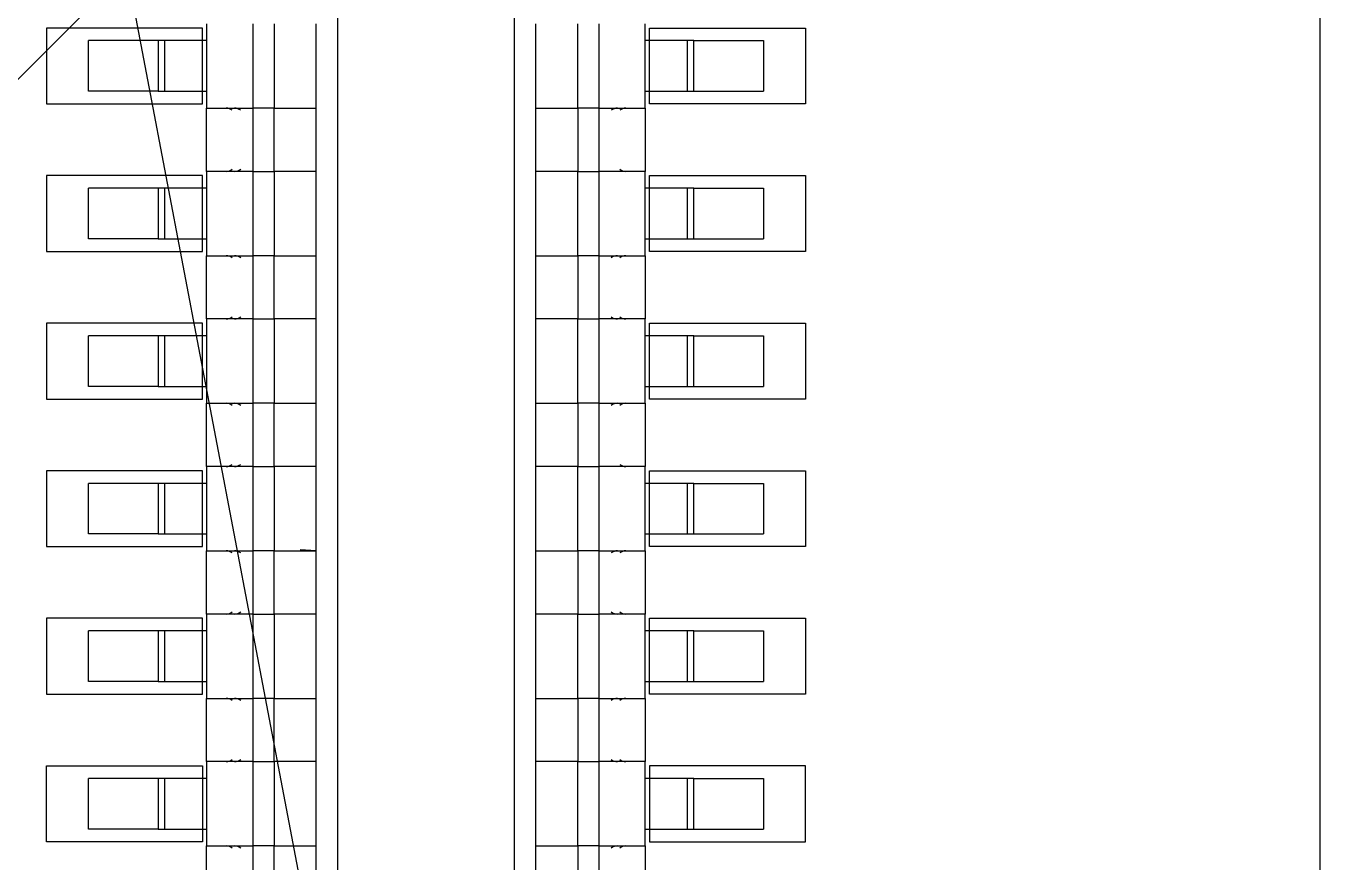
# Model space of a CAD drawing. Header units: millimetres. Extents: x 121 to 715, y 164 to 739.
# Drawn here: x 225.89 to 241.23, y 389.03 to 398.95 of the extents above; entities that cross this region are included whole.
import ezdxf

# ---------------------------------------------------------------- set-up
doc = ezdxf.new("R2010")
doc.units = ezdxf.units.MM
doc.layers.add('NW0323', color=7, linetype='Continuous')

# ---------------------------------------------------------------- blocks, each defined once
blk = doc.blocks.new('NW0323-A')
at = {"layer": 'NW0323', "color": 2}
for p, q in [((1984.3305, 2856.3944), (1988.2267, 2860.2905)), ((1985.4105, 2857.5283), (1985.4105, 2857.3483)), ((1985.7805, 2857.5283), (1985.4105, 2857.5283)), ((1985.7805, 2857.3483), (1985.7805, 2857.5283)), ((1986.8405, 2857.3483), (1986.8405, 2857.5283)), ((1986.8405, 2857.5283), (1987.2105, 2857.5283)), ((1987.2105, 2857.5283), (1987.2105, 2857.3483)), ((1985.4105, 2857.3483), (1985.7805, 2857.3483)), ((1987.2105, 2857.3483), (1986.8405, 2857.3483)), ((1985.4105, 2857.1783), (1985.4105, 2856.9983)), ((1985.7805, 2857.1783), (1985.4105, 2857.1783)), ((1985.7805, 2856.9983), (1985.7805, 2857.1783)), ((1986.8405, 2856.9983), (1986.8405, 2857.1783)), ((1986.8405, 2857.1783), (1987.2105, 2857.1783)), ((1987.2105, 2857.1783), (1987.2105, 2856.9983)), ((1985.4105, 2856.9983), (1985.7805, 2856.9983)), ((1987.2105, 2856.9983), (1986.8405, 2856.9983)), ((1985.4105, 2856.8283), (1985.4105, 2856.6483)), ((1985.7805, 2856.8283), (1985.4105, 2856.8283)), ((1985.7805, 2856.6483), (1985.7805, 2856.8283)), ((1986.8405, 2856.6483), (1986.8405, 2856.8283)), ((1986.8405, 2856.8283), (1987.2105, 2856.8283)), ((1987.2105, 2856.8283), (1987.2105, 2856.6483)), ((1985.4105, 2856.6483), (1985.7805, 2856.6483)), ((1987.2105, 2856.6483), (1986.8405, 2856.6483)), ((1985.4105, 2856.4783), (1985.4105, 2856.2983)), ((1985.7805, 2856.4783), (1985.4105, 2856.4783)), ((1985.7805, 2856.2983), (1985.7805, 2856.4783)), ((1986.8405, 2856.2983), (1986.8405, 2856.4783)), ((1986.8405, 2856.4783), (1987.2105, 2856.4783)), ((1987.2105, 2856.4783), (1987.2105, 2856.2983)), ((1985.4105, 2856.2983), (1985.7805, 2856.2983)), ((1987.2105, 2856.2983), (1986.8405, 2856.2983)), ((1985.4105, 2856.1283), (1985.4105, 2855.9483)), ((1985.7805, 2856.1283), (1985.4105, 2856.1283)), ((1985.7805, 2855.9483), (1985.7805, 2856.1283)), ((1986.8405, 2855.9483), (1986.8405, 2856.1283)), ((1986.8405, 2856.1283), (1987.2105, 2856.1283)), ((1987.2105, 2856.1283), (1987.2105, 2855.9483)), ((1985.4105, 2855.9483), (1985.7805, 2855.9483)), ((1987.2105, 2855.9483), (1986.8405, 2855.9483)), ((1985.4105, 2855.5983), (1985.4105, 2855.7783)), ((1985.4105, 2855.7783), (1985.7805, 2855.7783)), ((1985.7805, 2855.7783), (1985.7805, 2855.5983)), ((1986.8405, 2855.7783), (1986.8405, 2855.5983)), ((1987.2105, 2855.7783), (1986.8405, 2855.7783)), ((1987.2105, 2855.5983), (1987.2105, 2855.7783)), ((1985.7805, 2855.5983), (1985.4105, 2855.5983)), ((1986.8405, 2855.5983), (1987.2105, 2855.5983))]:
    blk.add_line(p, q, dxfattribs=at)
at = {"layer": 'NW0323', "color": 7}
for p, q in [((1988.4305, 2848.1383), (1988.4305, 2859.7383)), ((1986.1005, 2858.6533), (1986.1005, 2849.2233)), ((1986.5205, 2849.2233), (1986.5205, 2858.6533)), ((1985.5105, 2858.1383), (1987.1105, 2849.7383)), ((1985.7905, 2857.5383), (1985.7905, 2857.3383)), ((1985.9005, 2857.3383), (1985.9005, 2857.5383)), ((1985.9505, 2857.5383), (1985.9505, 2857.3383)), ((1986.0505, 2857.3383), (1986.0505, 2857.5383)), ((1986.5705, 2857.5383), (1986.5705, 2857.3383)), ((1986.6705, 2857.3383), (1986.6705, 2857.5383)), ((1986.7205, 2857.5383), (1986.7205, 2857.3383)), ((1986.8305, 2857.3383), (1986.8305, 2857.5383)), ((1985.5105, 2857.3783), (1985.5105, 2857.4983)), ((1985.6755, 2857.4983), (1985.5105, 2857.4983)), ((1985.6755, 2857.4983), (1985.6755, 2857.3783)), ((1985.6905, 2857.4983), (1985.6755, 2857.4983)), ((1985.6905, 2857.4983), (1985.6905, 2857.3783)), ((1985.7905, 2857.4983), (1985.6905, 2857.4983)), ((1986.9305, 2857.4983), (1986.8305, 2857.4983)), ((1986.9305, 2857.3783), (1986.9305, 2857.4983)), ((1986.9455, 2857.4983), (1986.9305, 2857.4983)), ((1986.9455, 2857.3783), (1986.9455, 2857.4983)), ((1986.9455, 2857.4983), (1987.1105, 2857.4983)), ((1987.1105, 2857.4983), (1987.1105, 2857.3783)), ((1985.6755, 2857.3783), (1985.5105, 2857.3783)), ((1985.6755, 2857.3783), (1985.6905, 2857.3783)), ((1985.6905, 2857.3783), (1985.7905, 2857.3783)), ((1986.8305, 2857.3783), (1986.9305, 2857.3783)), ((1986.9305, 2857.3783), (1986.9455, 2857.3783)), ((1986.9455, 2857.3783), (1987.1105, 2857.3783)), ((1985.7905, 2857.3383), (1985.9005, 2857.3383)), ((1985.7905, 2857.1883), (1985.7905, 2857.3383)), ((1985.9505, 2857.3383), (1985.9005, 2857.3383)), ((1985.9005, 2857.1883), (1985.9005, 2857.3383)), ((1985.9505, 2857.3383), (1986.0505, 2857.3383)), ((1985.9505, 2857.1883), (1985.9505, 2857.3383)), ((1986.0505, 2857.1883), (1986.0505, 2857.3383)), ((1986.5705, 2857.3383), (1986.6705, 2857.3383)), ((1986.5705, 2857.3383), (1986.5705, 2857.1883)), ((1986.7205, 2857.3383), (1986.6705, 2857.3383)), ((1986.6705, 2857.3383), (1986.6705, 2857.1883)), ((1986.7205, 2857.3383), (1986.8305, 2857.3383)), ((1986.7205, 2857.3383), (1986.7205, 2857.1883)), ((1986.8305, 2857.3383), (1986.8305, 2857.1883)), ((1985.7905, 2857.1883), (1985.7905, 2856.9883)), ((1985.9005, 2857.1883), (1985.7905, 2857.1883)), ((1985.9005, 2856.9883), (1985.9005, 2857.1883)), ((1985.9005, 2857.1883), (1985.9505, 2857.1883)), ((1985.9505, 2857.1883), (1985.9505, 2856.9883)), ((1986.0505, 2857.1883), (1985.9505, 2857.1883)), ((1986.0505, 2856.9883), (1986.0505, 2857.1883)), ((1986.5705, 2857.1883), (1986.5705, 2856.9883)), ((1986.6705, 2857.1883), (1986.5705, 2857.1883)), ((1986.6705, 2856.9883), (1986.6705, 2857.1883)), ((1986.6705, 2857.1883), (1986.7205, 2857.1883)), ((1986.7205, 2857.1883), (1986.7205, 2856.9883)), ((1986.8305, 2857.1883), (1986.7205, 2857.1883)), ((1986.8305, 2856.9883), (1986.8305, 2857.1883)), ((1985.5105, 2857.0283), (1985.5105, 2857.1483)), ((1985.6755, 2857.1483), (1985.5105, 2857.1483)), ((1985.6755, 2857.1483), (1985.6755, 2857.0283)), ((1985.6905, 2857.1483), (1985.6755, 2857.1483)), ((1985.6905, 2857.1483), (1985.6905, 2857.0283)), ((1985.7905, 2857.1483), (1985.6905, 2857.1483)), ((1986.9305, 2857.1483), (1986.8305, 2857.1483)), ((1986.9305, 2857.0283), (1986.9305, 2857.1483)), ((1986.9455, 2857.1483), (1986.9305, 2857.1483)), ((1986.9455, 2857.0283), (1986.9455, 2857.1483)), ((1986.9455, 2857.1483), (1987.1105, 2857.1483)), ((1987.1105, 2857.1483), (1987.1105, 2857.0283)), ((1985.6755, 2857.0283), (1985.5105, 2857.0283)), ((1985.6755, 2857.0283), (1985.6905, 2857.0283)), ((1985.6905, 2857.0283), (1985.7905, 2857.0283)), ((1986.8305, 2857.0283), (1986.9305, 2857.0283)), ((1986.9305, 2857.0283), (1986.9455, 2857.0283)), ((1986.9455, 2857.0283), (1987.1105, 2857.0283)), ((1985.7905, 2856.9883), (1985.9005, 2856.9883)), ((1985.7905, 2856.8383), (1985.7905, 2856.9883)), ((1985.9505, 2856.9883), (1985.9005, 2856.9883)), ((1985.9005, 2856.8383), (1985.9005, 2856.9883)), ((1985.9505, 2856.9883), (1986.0505, 2856.9883)), ((1985.9505, 2856.8383), (1985.9505, 2856.9883)), ((1986.0505, 2856.8383), (1986.0505, 2856.9883)), ((1986.5705, 2856.9883), (1986.6705, 2856.9883)), ((1986.5705, 2856.9883), (1986.5705, 2856.8383)), ((1986.7205, 2856.9883), (1986.6705, 2856.9883)), ((1986.6705, 2856.9883), (1986.6705, 2856.8383)), ((1986.7205, 2856.9883), (1986.8305, 2856.9883)), ((1986.7205, 2856.9883), (1986.7205, 2856.8383)), ((1986.8305, 2856.9883), (1986.8305, 2856.8383)), ((1985.9005, 2856.8383), (1985.7905, 2856.8383)), ((1985.7905, 2856.8383), (1985.7905, 2856.6383)), ((1985.9005, 2856.6383), (1985.9005, 2856.8383)), ((1985.9005, 2856.8383), (1985.9505, 2856.8383)), ((1985.9505, 2856.8383), (1985.9505, 2856.6383)), ((1986.0505, 2856.8383), (1985.9505, 2856.8383)), ((1986.0505, 2856.6383), (1986.0505, 2856.8383)), ((1986.5705, 2856.8383), (1986.5705, 2856.6383)), ((1986.6705, 2856.8383), (1986.5705, 2856.8383)), ((1986.6705, 2856.6383), (1986.6705, 2856.8383)), ((1986.6705, 2856.8383), (1986.7205, 2856.8383)), ((1986.7205, 2856.8383), (1986.7205, 2856.6383)), ((1986.8305, 2856.8383), (1986.7205, 2856.8383)), ((1986.8305, 2856.6383), (1986.8305, 2856.8383)), ((1985.5105, 2856.6783), (1985.5105, 2856.7983)), ((1985.6755, 2856.7983), (1985.5105, 2856.7983)), ((1985.6755, 2856.7983), (1985.6755, 2856.6783)), ((1985.6905, 2856.7983), (1985.6755, 2856.7983)), ((1985.6905, 2856.7983), (1985.6905, 2856.6783)), ((1985.7905, 2856.7983), (1985.6905, 2856.7983)), ((1986.9305, 2856.7983), (1986.8305, 2856.7983)), ((1986.9305, 2856.6783), (1986.9305, 2856.7983)), ((1986.9455, 2856.7983), (1986.9305, 2856.7983)), ((1986.9455, 2856.6783), (1986.9455, 2856.7983)), ((1986.9455, 2856.7983), (1987.1105, 2856.7983)), ((1987.1105, 2856.7983), (1987.1105, 2856.6783)), ((1985.6755, 2856.6783), (1985.5105, 2856.6783)), ((1985.6755, 2856.6783), (1985.6905, 2856.6783)), ((1985.6905, 2856.6783), (1985.7905, 2856.6783)), ((1986.8305, 2856.6783), (1986.9305, 2856.6783)), ((1986.9305, 2856.6783), (1986.9455, 2856.6783)), ((1986.9455, 2856.6783), (1987.1105, 2856.6783)), ((1985.7905, 2856.6383), (1985.9005, 2856.6383)), ((1985.7905, 2856.4883), (1985.7905, 2856.6383)), ((1985.9505, 2856.6383), (1985.9005, 2856.6383)), ((1985.9005, 2856.4883), (1985.9005, 2856.6383)), ((1985.9505, 2856.6383), (1986.0505, 2856.6383)), ((1985.9505, 2856.4883), (1985.9505, 2856.6383)), ((1986.0505, 2856.4883), (1986.0505, 2856.6383)), ((1986.5705, 2856.6383), (1986.6705, 2856.6383)), ((1986.5705, 2856.6383), (1986.5705, 2856.4883)), ((1986.7205, 2856.6383), (1986.6705, 2856.6383)), ((1986.6705, 2856.6383), (1986.6705, 2856.4883)), ((1986.7205, 2856.6383), (1986.8305, 2856.6383)), ((1986.7205, 2856.6383), (1986.7205, 2856.4883)), ((1986.8305, 2856.6383), (1986.8305, 2856.4883)), ((1985.9005, 2856.4883), (1985.7905, 2856.4883)), ((1985.7905, 2856.4883), (1985.7905, 2856.2883)), ((1985.9005, 2856.2883), (1985.9005, 2856.4883)), ((1985.9005, 2856.4883), (1985.9505, 2856.4883)), ((1985.9505, 2856.4883), (1985.9505, 2856.2883)), ((1986.0505, 2856.4883), (1985.9505, 2856.4883)), ((1986.0505, 2856.2883), (1986.0505, 2856.4883)), ((1986.5705, 2856.4883), (1986.5705, 2856.2883)), ((1986.6705, 2856.4883), (1986.5705, 2856.4883)), ((1986.6705, 2856.2883), (1986.6705, 2856.4883)), ((1986.6705, 2856.4883), (1986.7205, 2856.4883)), ((1986.7205, 2856.4883), (1986.7205, 2856.2883)), ((1986.8305, 2856.4883), (1986.7205, 2856.4883)), ((1986.8305, 2856.2883), (1986.8305, 2856.4883)), ((1985.5105, 2856.3283), (1985.5105, 2856.4483)), ((1985.6755, 2856.4483), (1985.5105, 2856.4483)), ((1985.6755, 2856.4483), (1985.6755, 2856.3283)), ((1985.6905, 2856.4483), (1985.6755, 2856.4483)), ((1985.6905, 2856.4483), (1985.6905, 2856.3283)), ((1985.7905, 2856.4483), (1985.6905, 2856.4483)), ((1986.9305, 2856.4483), (1986.8305, 2856.4483)), ((1986.9305, 2856.3283), (1986.9305, 2856.4483)), ((1986.9455, 2856.4483), (1986.9305, 2856.4483)), ((1986.9455, 2856.3283), (1986.9455, 2856.4483)), ((1986.9455, 2856.4483), (1987.1105, 2856.4483)), ((1987.1105, 2856.4483), (1987.1105, 2856.3283)), ((1985.6755, 2856.3283), (1985.5105, 2856.3283)), ((1985.6755, 2856.3283), (1985.6905, 2856.3283)), ((1985.6905, 2856.3283), (1985.7905, 2856.3283)), ((1986.8305, 2856.3283), (1986.9305, 2856.3283)), ((1986.9305, 2856.3283), (1986.9455, 2856.3283)), ((1986.9455, 2856.3283), (1987.1105, 2856.3283)), ((1985.7905, 2856.2883), (1985.9005, 2856.2883)), ((1985.7905, 2856.1383), (1985.7905, 2856.2883)), ((1985.9505, 2856.2883), (1985.9005, 2856.2883)), ((1985.9005, 2856.1383), (1985.9005, 2856.2883)), ((1985.9505, 2856.2883), (1986.0505, 2856.2883)), ((1985.9505, 2856.1383), (1985.9505, 2856.2883)), ((1986.0122, 2856.2912), (1986.0504, 2856.2894)), ((1986.0505, 2856.1383), (1986.0505, 2856.2883)), ((1986.5705, 2856.2883), (1986.6705, 2856.2883)), ((1986.5705, 2856.2883), (1986.5705, 2856.1383)), ((1986.7205, 2856.2883), (1986.6705, 2856.2883)), ((1986.6705, 2856.2883), (1986.6705, 2856.1383)), ((1986.7205, 2856.2883), (1986.8305, 2856.2883)), ((1986.7205, 2856.2883), (1986.7205, 2856.1383)), ((1986.8305, 2856.2883), (1986.8305, 2856.1383)), ((1985.7905, 2856.1383), (1985.7905, 2855.9383)), ((1985.9005, 2856.1383), (1985.7905, 2856.1383)), ((1985.9005, 2855.9383), (1985.9005, 2856.1383)), ((1985.9005, 2856.1383), (1985.9505, 2856.1383)), ((1985.9505, 2856.1383), (1985.9505, 2855.9383)), ((1986.0505, 2856.1383), (1985.9505, 2856.1383)), ((1986.0505, 2855.9383), (1986.0505, 2856.1383)), ((1986.5705, 2856.1383), (1986.5705, 2855.9383)), ((1986.6705, 2856.1383), (1986.5705, 2856.1383)), ((1986.6705, 2855.9383), (1986.6705, 2856.1383)), ((1986.6705, 2856.1383), (1986.7205, 2856.1383)), ((1986.7205, 2856.1383), (1986.7205, 2855.9383)), ((1986.8305, 2856.1383), (1986.7205, 2856.1383)), ((1986.8305, 2855.9383), (1986.8305, 2856.1383)), ((1985.5105, 2855.9783), (1985.5105, 2856.0983)), ((1985.6755, 2856.0983), (1985.5105, 2856.0983)), ((1985.6755, 2856.0983), (1985.6755, 2855.9783)), ((1985.6905, 2856.0983), (1985.6755, 2856.0983)), ((1985.6905, 2856.0983), (1985.6905, 2855.9783)), ((1985.7905, 2856.0983), (1985.6905, 2856.0983)), ((1986.9305, 2856.0983), (1986.8305, 2856.0983)), ((1986.9305, 2855.9783), (1986.9305, 2856.0983)), ((1986.9455, 2856.0983), (1986.9305, 2856.0983)), ((1986.9455, 2855.9783), (1986.9455, 2856.0983)), ((1986.9455, 2856.0983), (1987.1105, 2856.0983)), ((1987.1105, 2856.0983), (1987.1105, 2855.9783)), ((1985.6755, 2855.9783), (1985.5105, 2855.9783)), ((1985.6755, 2855.9783), (1985.6905, 2855.9783)), ((1985.6905, 2855.9783), (1985.7905, 2855.9783)), ((1986.8305, 2855.9783), (1986.9305, 2855.9783)), ((1986.9305, 2855.9783), (1986.9455, 2855.9783)), ((1986.9455, 2855.9783), (1987.1105, 2855.9783)), ((1985.7905, 2855.9383), (1985.9005, 2855.9383)), ((1985.7905, 2855.7883), (1985.7905, 2855.9383)), ((1985.9505, 2855.9383), (1985.9005, 2855.9383)), ((1985.9005, 2855.7883), (1985.9005, 2855.9383)), ((1985.9505, 2855.9383), (1986.0505, 2855.9383)), ((1985.9505, 2855.7883), (1985.9505, 2855.9383)), ((1986.0505, 2855.7883), (1986.0505, 2855.9383)), ((1986.5705, 2855.9383), (1986.6705, 2855.9383)), ((1986.5705, 2855.9383), (1986.5705, 2855.7883)), ((1986.7205, 2855.9383), (1986.6705, 2855.9383)), ((1986.6705, 2855.9383), (1986.6705, 2855.7883)), ((1986.7205, 2855.9383), (1986.8305, 2855.9383)), ((1986.7205, 2855.9383), (1986.7205, 2855.7883)), ((1986.8305, 2855.9383), (1986.8305, 2855.7883)), ((1985.9005, 2855.7883), (1985.7905, 2855.7883)), ((1985.7905, 2855.7883), (1985.7905, 2855.5883)), ((1985.9005, 2855.5883), (1985.9005, 2855.7883)), ((1985.9005, 2855.7883), (1985.9505, 2855.7883)), ((1985.9505, 2855.7883), (1985.9505, 2855.5883)), ((1986.0505, 2855.7883), (1985.9505, 2855.7883)), ((1986.0505, 2855.5883), (1986.0505, 2855.7883)), ((1986.5705, 2855.7883), (1986.5705, 2855.5883)), ((1986.6705, 2855.7883), (1986.5705, 2855.7883)), ((1986.6705, 2855.5883), (1986.6705, 2855.7883)), ((1986.6705, 2855.7883), (1986.7205, 2855.7883)), ((1986.7205, 2855.7883), (1986.7205, 2855.5883)), ((1986.8305, 2855.7883), (1986.7205, 2855.7883)), ((1986.8305, 2855.5883), (1986.8305, 2855.7883)), ((1985.5105, 2855.6283), (1985.5105, 2855.7483)), ((1985.6755, 2855.7483), (1985.5105, 2855.7483)), ((1985.6755, 2855.7483), (1985.6755, 2855.6283)), ((1985.6905, 2855.7483), (1985.6755, 2855.7483)), ((1985.6905, 2855.7483), (1985.6905, 2855.6283)), ((1985.7905, 2855.7483), (1985.6905, 2855.7483)), ((1986.9305, 2855.7483), (1986.8305, 2855.7483)), ((1986.9305, 2855.6283), (1986.9305, 2855.7483)), ((1986.9455, 2855.7483), (1986.9305, 2855.7483)), ((1986.9455, 2855.6283), (1986.9455, 2855.7483)), ((1986.9455, 2855.7483), (1987.1105, 2855.7483)), ((1987.1105, 2855.7483), (1987.1105, 2855.6283)), ((1985.6755, 2855.6283), (1985.5105, 2855.6283)), ((1985.6755, 2855.6283), (1985.6905, 2855.6283)), ((1985.6905, 2855.6283), (1985.7905, 2855.6283)), ((1986.8305, 2855.6283), (1986.9305, 2855.6283)), ((1986.9305, 2855.6283), (1986.9455, 2855.6283)), ((1986.9455, 2855.6283), (1987.1105, 2855.6283)), ((1985.7905, 2855.5883), (1985.9005, 2855.5883)), ((1985.7905, 2855.4383), (1985.7905, 2855.5883)), ((1985.9505, 2855.5883), (1985.9005, 2855.5883)), ((1985.9005, 2855.4383), (1985.9005, 2855.5883)), ((1985.9505, 2855.5883), (1986.0505, 2855.5883)), ((1985.9505, 2855.4383), (1985.9505, 2855.5883)), ((1986.0505, 2855.4383), (1986.0505, 2855.5883)), ((1986.5705, 2855.5883), (1986.6705, 2855.5883)), ((1986.5705, 2855.5883), (1986.5705, 2855.4383)), ((1986.7205, 2855.5883), (1986.6705, 2855.5883)), ((1986.6705, 2855.5883), (1986.6705, 2855.4383)), ((1986.7205, 2855.5883), (1986.8305, 2855.5883)), ((1986.7205, 2855.5883), (1986.7205, 2855.4383)), ((1986.8305, 2855.5883), (1986.8305, 2855.4383))]:
    blk.add_line(p, q, dxfattribs=at)
for centre, start, end in [((1985.8366, 2857.3147), 51.7525, 89.5964), ((1985.8566, 2857.3147), 51.7523, 89.5965), ((1986.7645, 2857.3147), 90.4035, 128.2477), ((1986.7845, 2857.3147), 90.4036, 128.2475), ((1985.8366, 2857.2119), 270.3997, 308.2514), ((1985.8566, 2857.2119), 270.3996, 308.2516), ((1986.7845, 2857.2119), 231.7486, 269.6003), ((1985.8366, 2856.9647), 51.7511, 89.5977), ((1985.8566, 2856.9647), 51.751, 89.5978), ((1986.7645, 2856.9647), 90.4022, 128.249), ((1986.7845, 2856.9647), 90.4023, 128.2489), ((1985.8366, 2856.8619), 270.4036, 308.2475), ((1985.8566, 2856.8619), 270.4035, 308.2477), ((1986.7645, 2856.8619), 231.7523, 269.5965), ((1986.7845, 2856.8619), 231.7525, 269.5964), ((1985.8366, 2856.6147), 51.7525, 89.5964), ((1985.8566, 2856.6147), 51.7523, 89.5965), ((1986.7645, 2856.6147), 90.4035, 128.2477), ((1986.7845, 2856.6147), 90.4036, 128.2475), ((1985.8366, 2856.5119), 270.3997, 308.2514), ((1985.8566, 2856.5119), 270.3996, 308.2516), ((1986.7845, 2856.5119), 231.7486, 269.6003), ((1985.8366, 2856.2647), 51.7525, 89.5964), ((1985.8566, 2856.2647), 51.7523, 89.5965), ((1986.7645, 2856.2647), 90.4035, 128.2477), ((1986.7845, 2856.2647), 90.4036, 128.2475), ((1985.8366, 2856.1619), 270.4036, 308.2475), ((1985.8566, 2856.1619), 270.4035, 308.2477), ((1986.7645, 2856.1619), 231.7523, 269.5965), ((1986.7845, 2856.1619), 231.7525, 269.5964), ((1985.8366, 2855.9147), 51.7499, 89.5974), ((1985.8566, 2855.9147), 51.7497, 89.5975), ((1986.7645, 2855.9147), 90.4025, 128.2503), ((1986.7845, 2855.9147), 90.4026, 128.2501), ((1985.8366, 2855.8119), 270.4029, 308.2482), ((1985.8566, 2855.8119), 270.4028, 308.2483), ((1986.7645, 2855.8119), 231.7517, 269.5972), ((1986.7845, 2855.8119), 231.7518, 269.5971), ((1985.8366, 2855.5647), 51.7506, 89.5983), ((1985.8566, 2855.5647), 51.7504, 89.5984), ((1986.7645, 2855.5647), 90.4016, 128.2496), ((1986.7845, 2855.5647), 90.4017, 128.2494)]:
    blk.add_arc(centre, 0.0236, start, end, dxfattribs=at)
for points in [[(1985.7905, 2857.3383), (1985.7922, 2857.3383), (1985.7955, 2857.3383), (1985.8209, 2857.3383), (1985.8573, 2857.3383), (1985.8861, 2857.3383), (1985.9005, 2857.3383)], [(1985.9505, 2857.3383), (1985.9636, 2857.3383), (1985.9898, 2857.3383), (1986.0229, 2857.3383), (1986.046, 2857.3383), (1986.049, 2857.3383), (1986.0505, 2857.3383)], [(1986.5705, 2857.3383), (1986.572, 2857.3383), (1986.575, 2857.3383), (1986.5981, 2857.3383), (1986.6312, 2857.3383), (1986.6574, 2857.3383), (1986.6705, 2857.3383)], [(1986.7205, 2857.3383), (1986.7349, 2857.3383), (1986.7638, 2857.3383), (1986.8001, 2857.3383), (1986.8256, 2857.3383), (1986.8289, 2857.3383), (1986.8305, 2857.3383)], [(1985.9005, 2857.1883), (1985.8861, 2857.1883), (1985.8573, 2857.1883), (1985.8209, 2857.1883), (1985.7955, 2857.1883), (1985.7922, 2857.1883), (1985.7905, 2857.1883)], [(1986.0505, 2857.1883), (1986.049, 2857.1883), (1986.046, 2857.1883), (1986.0229, 2857.1883), (1985.9898, 2857.1883), (1985.9636, 2857.1883), (1985.9505, 2857.1883)], [(1986.6705, 2857.1883), (1986.6574, 2857.1883), (1986.6312, 2857.1883), (1986.5981, 2857.1883), (1986.575, 2857.1883), (1986.572, 2857.1883), (1986.5705, 2857.1883)], [(1986.8305, 2857.1883), (1986.8289, 2857.1883), (1986.8256, 2857.1883), (1986.8001, 2857.1883), (1986.7638, 2857.1883), (1986.7349, 2857.1883), (1986.7205, 2857.1883)], [(1985.7905, 2856.9883), (1985.7922, 2856.9883), (1985.7955, 2856.9883), (1985.8209, 2856.9883), (1985.8573, 2856.9883), (1985.8861, 2856.9883), (1985.9005, 2856.9883)], [(1985.9505, 2856.9883), (1985.9636, 2856.9883), (1985.9898, 2856.9883), (1986.0229, 2856.9883), (1986.046, 2856.9883), (1986.049, 2856.9883), (1986.0505, 2856.9883)], [(1986.5705, 2856.9883), (1986.572, 2856.9883), (1986.575, 2856.9883), (1986.5981, 2856.9883), (1986.6312, 2856.9883), (1986.6574, 2856.9883), (1986.6705, 2856.9883)], [(1986.7205, 2856.9883), (1986.7349, 2856.9883), (1986.7638, 2856.9883), (1986.8001, 2856.9883), (1986.8256, 2856.9883), (1986.8289, 2856.9883), (1986.8305, 2856.9883)], [(1985.9005, 2856.8383), (1985.8861, 2856.8383), (1985.8573, 2856.8383), (1985.8209, 2856.8383), (1985.7955, 2856.8383), (1985.7922, 2856.8383), (1985.7905, 2856.8383)], [(1986.0505, 2856.8383), (1986.049, 2856.8383), (1986.046, 2856.8383), (1986.0229, 2856.8383), (1985.9898, 2856.8383), (1985.9636, 2856.8383), (1985.9505, 2856.8383)], [(1986.6705, 2856.8383), (1986.6574, 2856.8383), (1986.6312, 2856.8383), (1986.5981, 2856.8383), (1986.575, 2856.8383), (1986.572, 2856.8383), (1986.5705, 2856.8383)], [(1986.8305, 2856.8383), (1986.8289, 2856.8383), (1986.8256, 2856.8383), (1986.8001, 2856.8383), (1986.7638, 2856.8383), (1986.7349, 2856.8383), (1986.7205, 2856.8383)], [(1985.7905, 2856.6383), (1985.7922, 2856.6383), (1985.7955, 2856.6383), (1985.8209, 2856.6383), (1985.8573, 2856.6383), (1985.8861, 2856.6383), (1985.9005, 2856.6383)], [(1985.9505, 2856.6383), (1985.9636, 2856.6383), (1985.9898, 2856.6383), (1986.0229, 2856.6383), (1986.046, 2856.6383), (1986.049, 2856.6383), (1986.0505, 2856.6383)], [(1986.5705, 2856.6383), (1986.572, 2856.6383), (1986.575, 2856.6383), (1986.5981, 2856.6383), (1986.6312, 2856.6383), (1986.6574, 2856.6383), (1986.6705, 2856.6383)], [(1986.7205, 2856.6383), (1986.7349, 2856.6383), (1986.7638, 2856.6383), (1986.8001, 2856.6383), (1986.8256, 2856.6383), (1986.8289, 2856.6383), (1986.8305, 2856.6383)], [(1985.9005, 2856.4883), (1985.8861, 2856.4883), (1985.8573, 2856.4883), (1985.8209, 2856.4883), (1985.7955, 2856.4883), (1985.7922, 2856.4883), (1985.7905, 2856.4883)], [(1986.0505, 2856.4883), (1986.049, 2856.4883), (1986.046, 2856.4883), (1986.0229, 2856.4883), (1985.9898, 2856.4883), (1985.9636, 2856.4883), (1985.9505, 2856.4883)], [(1986.6705, 2856.4883), (1986.6574, 2856.4883), (1986.6312, 2856.4883), (1986.5981, 2856.4883), (1986.575, 2856.4883), (1986.572, 2856.4883), (1986.5705, 2856.4883)], [(1986.8305, 2856.4883), (1986.8289, 2856.4883), (1986.8256, 2856.4883), (1986.8001, 2856.4883), (1986.7638, 2856.4883), (1986.7349, 2856.4883), (1986.7205, 2856.4883)], [(1985.7905, 2856.2883), (1985.7922, 2856.2883), (1985.7955, 2856.2883), (1985.8209, 2856.2883), (1985.8573, 2856.2883), (1985.8861, 2856.2883), (1985.9005, 2856.2883)], [(1985.9505, 2856.2883), (1985.9636, 2856.2883), (1985.9898, 2856.2883), (1986.0229, 2856.2883), (1986.046, 2856.2883), (1986.049, 2856.2883), (1986.0505, 2856.2883)], [(1986.5705, 2856.2883), (1986.572, 2856.2883), (1986.575, 2856.2883), (1986.5981, 2856.2883), (1986.6312, 2856.2883), (1986.6574, 2856.2883), (1986.6705, 2856.2883)], [(1986.7205, 2856.2883), (1986.7349, 2856.2883), (1986.7638, 2856.2883), (1986.8001, 2856.2883), (1986.8256, 2856.2883), (1986.8289, 2856.2883), (1986.8305, 2856.2883)], [(1985.9005, 2856.1383), (1985.8861, 2856.1383), (1985.8573, 2856.1383), (1985.8209, 2856.1383), (1985.7955, 2856.1383), (1985.7922, 2856.1383), (1985.7905, 2856.1383)], [(1986.0505, 2856.1383), (1986.049, 2856.1383), (1986.046, 2856.1383), (1986.0229, 2856.1383), (1985.9898, 2856.1383), (1985.9636, 2856.1383), (1985.9505, 2856.1383)], [(1986.6705, 2856.1383), (1986.6574, 2856.1383), (1986.6312, 2856.1383), (1986.5981, 2856.1383), (1986.575, 2856.1383), (1986.572, 2856.1383), (1986.5705, 2856.1383)], [(1986.8305, 2856.1383), (1986.8289, 2856.1383), (1986.8256, 2856.1383), (1986.8001, 2856.1383), (1986.7638, 2856.1383), (1986.7349, 2856.1383), (1986.7205, 2856.1383)], [(1985.7905, 2855.9383), (1985.7922, 2855.9383), (1985.7955, 2855.9383), (1985.8209, 2855.9383), (1985.8573, 2855.9383), (1985.8861, 2855.9383), (1985.9005, 2855.9383)], [(1985.9505, 2855.9383), (1985.9636, 2855.9383), (1985.9898, 2855.9383), (1986.0229, 2855.9383), (1986.046, 2855.9383), (1986.049, 2855.9383), (1986.0505, 2855.9383)], [(1986.5705, 2855.9383), (1986.572, 2855.9383), (1986.575, 2855.9383), (1986.5981, 2855.9383), (1986.6312, 2855.9383), (1986.6574, 2855.9383), (1986.6705, 2855.9383)], [(1986.7205, 2855.9383), (1986.7349, 2855.9383), (1986.7638, 2855.9383), (1986.8001, 2855.9383), (1986.8256, 2855.9383), (1986.8289, 2855.9383), (1986.8305, 2855.9383)], [(1985.9005, 2855.7883), (1985.8861, 2855.7883), (1985.8573, 2855.7883), (1985.8209, 2855.7883), (1985.7955, 2855.7883), (1985.7922, 2855.7883), (1985.7905, 2855.7883)], [(1986.0505, 2855.7883), (1986.049, 2855.7883), (1986.046, 2855.7883), (1986.0229, 2855.7883), (1985.9898, 2855.7883), (1985.9636, 2855.7883), (1985.9505, 2855.7883)], [(1986.6705, 2855.7883), (1986.6574, 2855.7883), (1986.6312, 2855.7883), (1986.5981, 2855.7883), (1986.575, 2855.7883), (1986.572, 2855.7883), (1986.5705, 2855.7883)], [(1986.8305, 2855.7883), (1986.8289, 2855.7883), (1986.8256, 2855.7883), (1986.8001, 2855.7883), (1986.7638, 2855.7883), (1986.7349, 2855.7883), (1986.7205, 2855.7883)], [(1985.7905, 2855.5883), (1985.7922, 2855.5883), (1985.7955, 2855.5883), (1985.8209, 2855.5883), (1985.8573, 2855.5883), (1985.8861, 2855.5883), (1985.9005, 2855.5883)], [(1985.9505, 2855.5883), (1985.9636, 2855.5883), (1985.9898, 2855.5883), (1986.0229, 2855.5883), (1986.046, 2855.5883), (1986.049, 2855.5883), (1986.0505, 2855.5883)], [(1986.5705, 2855.5883), (1986.572, 2855.5883), (1986.575, 2855.5883), (1986.5981, 2855.5883), (1986.6312, 2855.5883), (1986.6574, 2855.5883), (1986.6705, 2855.5883)], [(1986.7205, 2855.5883), (1986.7349, 2855.5883), (1986.7638, 2855.5883), (1986.8001, 2855.5883), (1986.8256, 2855.5883), (1986.8289, 2855.5883), (1986.8305, 2855.5883)]]:
    blk.add_open_spline(points, degree=3, knots=[0, 0, 0, 0, 0.25, 0.5, 0.75, 1, 1, 1, 1], dxfattribs=at)

msp = doc.modelspace()

# ---------------------------------------------------------------- block references
at = {"layer": 'NW0323', "xscale": 5.000000000000034, "yscale": 5.000000000000034, "zscale": 5.000000000000034}
msp.add_blockref('NW0323-A', (-9700.92, -13888.718), dxfattribs=at)

doc.saveas('drawing.dxf')
